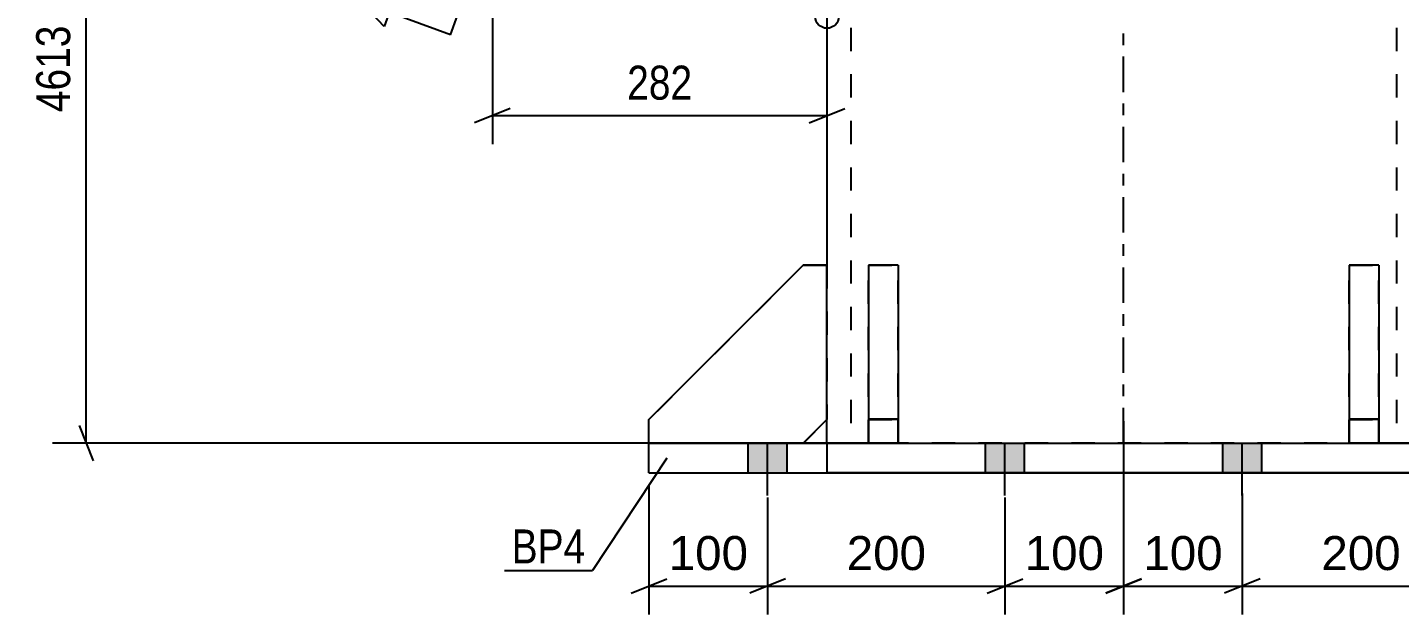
# Model space of a CAD drawing. Header units: millimetres. Extents: x -131 to 463, y -178 to 242.
# Drawn here: x 119.8 to 235.4, y -14.4 to 35 of the extents above; entities that cross this region are included whole.
import ezdxf

# ---------------------------------------------------------------- set-up
doc = ezdxf.new("R2010")
doc.units = ezdxf.units.MM
doc.linetypes.add('DXK_LINE_DOT2', pattern=[3.9198, 1.9599, -1.9599])
doc.linetypes.add('DXK_LINE_DOT3', pattern=[5.918699999999999, 2.979, -0.9799, 0.9799, -0.9799])
doc.styles.add('Arial', font='ARIAL.TTF', dxfattribs={"height": 0.2})
doc.styles.add('Arial Narrow', font='ARIALN.TTF', dxfattribs={"height": 0.2})

# ---------------------------------------------------------------- blocks, each defined once
blk = doc.blocks.new('Part-284876763-2692 - 2554')
at = {"color": 2, "linetype": 'Continuous'}
for p, q in [((185.1658816164739, 15.00855731970223), (172.1658816164739, 2.008557539854519)), ((185.1658816164739, 15.00809723281709), (185.1658816164739, 15.00855731970223)), ((187.1658816164739, 15.00855731970223), (185.1658816164739, 15.00855731970223)), ((187.1658816164739, 15.00809723281709), (187.1658816164739, 15.00855731970223)), ((187.1658816164739, 2.008557539854519), (187.1658816164739, 15.00855731970223)), ((172.1658816164739, 2.008557539854519), (172.1658816164739, 2.008097452969378)), ((172.1658816164739, 0.008557573724101531), (172.1658816164739, 2.008557539854519)), ((185.1689188273515, 0.01159478455030901), (187.1658816164739, 2.008557539854519)), ((187.1658816164739, 2.008557539854519), (187.1658816164739, 2.008097452969378))]:
    blk.add_line(p, q, dxfattribs=at)
at = {"color": 7, "linetype": 'DXK_LINE_DOT2'}
for p, q in [((172.1658816164739, 2.008097452969378), (185.1658816164739, 15.00809723281709)), ((185.1658816164739, 15.00809723281709), (187.1658816164739, 15.00809723281709)), ((187.1658816164739, 2.008097452969378), (185.1658816164739, 0.008097486838960322)), ((185.1658816164739, 0.008557573724101531), (172.1658816164739, 0.008557573724101531)), ((172.1658816164739, 0.008557573724101531), (172.1658816164739, 0.008097486838960322)), ((185.1658816164739, 0.008097486838960322), (172.1658816164739, 0.008097486838960322)), ((185.1658816164739, 0.008557573724101531), (185.1689188273515, 0.01159478455030901)), ((185.1658816164739, 0.008097486838960322), (185.1658816164739, 0.008557573724101531))]:
    blk.add_line(p, q, dxfattribs=at)
blk = doc.blocks.new('Part-284876763-2722 - 2554')
at = {"color": 2, "linetype": 'Continuous'}
for p, q in [((190.6658816164739, 15.00956960131098), (190.6658816164739, 15.00920153180287)), ((193.1658816164739, 15.00956960131098), (190.6658816164739, 15.00956960131098)), ((190.6658816164739, 15.00956960131098), (190.6658816164739, 0.0119623071355818)), ((193.1658816164739, 15.00920153180287), (193.1658816164739, 15.00956960131098)), ((193.1658816164739, 15.00956960131098), (193.1658816164739, 0.0119623071355818)), ((193.1658816164739, 2.011962273265999), (190.6658816164739, 2.011962273265999)), ((190.6658816164739, 0.0119623071355818), (193.1658816164739, 0.0119623071355818))]:
    blk.add_line(p, q, dxfattribs=at)
at = {"color": 7, "linetype": 'DXK_LINE_DOT2'}
for p, q in [((190.6658816164739, 15.00920153180287), (193.1658816164739, 15.00920153180287)), ((190.6658816164739, 2.011962273265999), (190.6658816164739, 0.00956985533284751)), ((190.6658816164739, 2.009201751955152), (193.1658816164739, 2.009201751955152)), ((193.1658816164739, 2.011962273265999), (193.1658816164739, 0.00956985533284751)), ((190.6658816164739, 0.00956985533284751), (190.6658816164739, 0.0119623071355818)), ((193.1658816164739, 0.00956985533284751), (190.6658816164739, 0.00956985533284751)), ((193.1658816164739, 0.00956985533284751), (193.1658816164739, 0.0119623071355818))]:
    blk.add_line(p, q, dxfattribs=at)
blk = doc.blocks.new('Bolt-284876763-2620 - 2554')
at = {"linetype": 'Continuous'}
for points in [[(180.5158816164739, -2.493559151680165), (183.8158816164739, -2.493559151680165), (183.8158816164739, 0.006440805982856545), (180.5158816164739, 0.006440805982856545)], [(180.5158816164739, -2.497239846761295), (183.8158816164739, -2.497239846761295), (183.8158816164739, 0.002760110901726875), (180.5158816164739, 0.002760110901726875)], [(200.5158816164739, -2.489878456599036), (203.8158816164739, -2.489878456599036), (203.8158816164739, 0.01012150106398622), (200.5158816164739, 0.01012150106398622)], [(220.5158816164739, -2.489878456599036), (223.8158816164739, -2.489878456599036), (223.8158816164739, 0.01012150106398622), (220.5158816164739, 0.01012150106398622)], [(240.5158816164739, -2.493559151680165), (243.8158816164739, -2.493559151680165), (243.8158816164739, 0.006440805982856545), (240.5158816164739, 0.006440805982856545)], [(240.5158816164739, -2.497239846761295), (243.8158816164739, -2.497239846761295), (243.8158816164739, 0.002760110901726875), (240.5158816164739, 0.002760110901726875)], [(200.5158816164739, -2.500920541842425), (203.8158816164739, -2.500920541842425), (203.8158816164739, -0.000920584179402795), (200.5158816164739, -0.000920584179402795)], [(220.5158816164739, -2.500920541842425), (223.8158816164739, -2.500920541842425), (223.8158816164739, -0.000920584179402795), (220.5158816164739, -0.000920584179402795)]]:
    blk.add_hatch(color=1, dxfattribs=at).paths.add_polyline_path(points)
at = {"color": 1, "linetype": 'Continuous'}
for p, q in [((180.5158816164739, -2.493559151680165), (180.5158816164739, 0.006440805982856545)), ((180.5158816164739, -2.497239846761295), (180.5158816164739, 0.002760110901726875)), ((182.1658816164739, -4.393559119505309), (182.1658816164739, 0.006440805983351261)), ((182.1658816164739, -4.397239814586438), (182.1658816164739, 0.00276011090222159)), ((183.8158816164739, -2.493559151680165), (183.8158816164739, 0.006440805982856545)), ((183.8158816164739, -2.497239846761295), (183.8158816164739, 0.002760110901726875)), ((200.5158816164739, -2.489878456599036), (200.5158816164739, 0.01012150106398622)), ((202.1658816164739, -4.389878424424179), (202.1658816164739, 0.01012150106448093)), ((203.8158816164739, -2.489878456599036), (203.8158816164739, 0.01012150106398622)), ((220.5158816164739, -2.489878456599036), (220.5158816164739, 0.01012150106398622)), ((222.1658816164739, -4.389878424424179), (222.1658816164739, 0.01012150106448093)), ((223.8158816164739, -2.489878456599036), (223.8158816164739, 0.01012150106398622)), ((240.5158816164739, -2.493559151680165), (240.5158816164739, 0.006440805982856545)), ((240.5158816164739, -2.497239846761295), (240.5158816164739, 0.002760110901726875)), ((242.1658816164739, -4.393559119505309), (242.1658816164739, 0.006440805983351261)), ((242.1658816164739, -4.397239814586438), (242.1658816164739, 0.00276011090222159)), ((243.8158816164739, -2.493559151680165), (243.8158816164739, 0.006440805982856545)), ((243.8158816164739, -2.497239846761295), (243.8158816164739, 0.002760110901726875)), ((200.5158816164739, -2.500920541842425), (200.5158816164739, -0.000920584179402795)), ((202.1658816164739, -4.400920509667568), (202.1658816164739, -0.0009205841789080797)), ((203.8158816164739, -2.500920541842425), (203.8158816164739, -0.000920584179402795)), ((220.5158816164739, -2.500920541842425), (220.5158816164739, -0.000920584179402795)), ((222.1658816164739, -4.400920509667568), (222.1658816164739, -0.0009205841789080797)), ((223.8158816164739, -2.500920541842425), (223.8158816164739, -0.000920584179402795))]:
    blk.add_line(p, q, dxfattribs=at)
blk = doc.blocks.new('Part-284876763-2645 - 2554')
at = {"color": 7, "linetype": 'DXK_LINE_DOT2'}
for p, q in [((190.6658816164739, -0.002760654111989426), (190.6658816164739, 14.99999961317699)), ((193.1658816164739, 14.99999961317699), (190.6658816164739, 14.99999961317699)), ((190.6658816164739, 14.99963154366888), (193.1658816164739, 14.99963154366888)), ((193.1658816164739, -0.002760654111989426), (193.1658816164739, 14.99999961317699)), ((190.6658816164739, 1.999999833329275), (193.1658816164739, 1.999999833329275)), ((193.1658816164739, 1.997239312018428), (190.6658816164739, 1.997239312018428)), ((190.6658816164739, -0.0003682023092551404), (190.6658816164739, -0.002760654111989426)), ((190.6658816164739, -0.0003682023092551404), (193.1658816164739, -0.0003682023092551404)), ((190.6658816164739, -0.002760654111989426), (193.1658816164739, -0.002760654111989426)), ((193.1658816164739, -0.0003682023092551404), (193.1658816164739, -0.002760654111989426))]:
    blk.add_line(p, q, dxfattribs=at)
blk = doc.blocks.new('Part-284876763-2650 - 2554')
at = {"color": 2, "linetype": 'Continuous'}
for p, q in [((172.1658816164739, 0.009201695374576957), (187.1633900758477, 0.01196184860455105)), ((172.1658816164739, -2.490798262288445), (172.1658816164739, 0.009201695374576957)), ((187.1633900758477, 0.01196184860455105), (187.1633900758477, -2.488038109058471)), ((187.1633900758477, 0.01196184860455105), (237.1683731571016, 0.01196184860455105)), ((237.1683731571016, -2.488038109058471), (237.1683731571016, 0.01196184860455105)), ((237.1683731571016, 0.01196184860455105), (252.1658816164739, 0.009201695374576957)), ((252.1658816164739, -2.490798262288445), (252.1658816164739, 0.009201695374576957)), ((172.1658816164739, -2.490798262288445), (187.1633900758477, -2.488038109058471)), ((172.1658816164739, -2.490798262288445), (172.1658816164739, -2.5)), ((172.1658816164739, -2.5), (172.1658816164739, -2.490798262288445)), ((172.1658816164739, -2.5), (187.1673900209194, -2.502760889382989)), ((187.1633900758477, -2.488038109058471), (237.1683731571016, -2.488038109058471)), ((237.1643732120284, -2.502760889382989), (187.1673900209194, -2.502760889382989)), ((237.1643732120284, -2.502760889382989), (252.1658816164739, -2.5)), ((252.1658816164739, -2.490798262288445), (237.1683731571016, -2.488038109058471)), ((252.1658816164739, -2.5), (252.1658816164739, -2.490798262288445)), ((252.1658816164739, -2.5), (252.1658816164739, -2.490798262288445))]:
    blk.add_line(p, q, dxfattribs=at)
at = {"color": 7, "linetype": 'DXK_LINE_DOT2'}
for p, q in [((172.1658816164739, -4.233697836752981e-08), (172.1658816164739, 0.009201695374576957)), ((187.1633900758477, -0.002760195566936664), (172.1658816164739, -4.233697836752981e-08)), ((237.1643732120284, -0.00276093171996763), (187.1633900758477, -0.002760195566936664)), ((187.1673900209194, -2.502760889382989), (187.1673900209194, -0.00276093171996763)), ((237.1643732120284, -0.00276093171996763), (237.1683731571016, -0.002760195566936394)), ((237.1643732120284, -0.00276093171996763), (237.1643732120284, -2.502760889382989)), ((237.1683731571016, -0.002760195566936394), (252.1658816164739, -4.233697836752981e-08))]:
    blk.add_line(p, q, dxfattribs=at)
blk = doc.blocks.new('Part-284876763-2719 - 2554')
at = {"color": 7, "linetype": 'DXK_LINE_DOT2'}
for p, q in [((185.1658816164739, 15.00110391216294), (172.1658816164739, 2.001104132315231)), ((172.1658816164739, 2.00064404543009), (185.1658816164739, 15.0006438252778)), ((185.1658816164739, 15.0006438252778), (185.1658816164739, 15.00110391216294)), ((187.1658816164739, 15.00110391216294), (185.1658816164739, 15.00110391216294)), ((185.1658816164739, 15.0006438252778), (187.1658816164739, 15.0006438252778)), ((187.1658816164739, 15.00110391216294), (187.1658816164739, 2.00064404543009)), ((172.1658816164739, 0.0006440792996727385), (172.1658816164739, 2.001104132315231)), ((187.1658816164739, 2.00064404543009), (185.1658816164739, 0.0006440792996727385)), ((172.1658816164739, 0.001104166184813947), (185.1658816164739, 0.001104166184813947)), ((185.1658816164739, 0.0006440792996727385), (172.1658816164739, 0.0006440792996727385)), ((185.1658816164739, 0.001104166184813947), (185.1763736070006, 0.01159615653380765)), ((185.1658816164739, 0.0006440792996727385), (185.1658816164739, 0.001104166184813947))]:
    blk.add_line(p, q, dxfattribs=at)
at = {"color": 2, "linetype": 'Continuous'}
blk.add_line((185.1763736070006, 0.01159615653380765), (187.1658816164739, 2.001104132315231), dxfattribs=at)
blk = doc.blocks.new('Part-284876763-2655 - 2554')
at = {"color": 2, "linetype": 'Continuous'}
for p, q in [((187.1658816164739, 35.00855731970223), (187.1658816164739, 15.00855731970223)), ((187.1658816164739, 0.01196184860455105), (187.1658816164739, 2.008557539854519))]:
    blk.add_line(p, q, dxfattribs=at)
at = {"color": 7, "linetype": 'DXK_LINE_DOT2'}
for p, q in [((189.1658816164739, 35.00855731970223), (189.1658816164739, 0.008465188277477864)), ((235.1658816164739, 35.00855731970223), (235.1658816164739, 0.008465188277477864)), ((187.1658816164739, 15.00855731970223), (187.1658816164739, 2.008557539854519)), ((187.1658816164739, 0.008465188277477864), (187.1658816164739, 0.01196184860455105)), ((187.1658816164739, 0.0007357286071055565), (187.1658816164739, 0.01196184860455105)), ((187.4703634864288, 0.008746896482989541), (187.1658816164739, 0.008465188277477864)), ((187.1658816164739, 0.0007357286071055565), (187.1658816164739, 0.008465188277477864)), ((187.1658816164739, 0.0007357286071055565), (187.4703634864288, 0.0004540204017757787)), ((188.3374544917272, 0.008985717167706752), (187.4703634864288, 0.008746896482989541)), ((187.4703634864288, 0.0004540204017757787), (188.3374544917272, 0.0002151997168766684)), ((189.635147887013, 0.00914529204765131), (188.3374544917272, 0.008985717167706752)), ((188.3374544917272, 0.0002151997168766684), (189.635147887013, 5.562483693211107e-05)), ((189.1658816164739, 0.0007357286071055565), (189.1658816164739, 0.01196184860455105)), ((189.1658816164739, 0.008465188277477864), (189.3181225514506, 0.008606042380233703)), ((189.1658816164739, 0.0007357286071055565), (189.1658816164739, 0.008465188277477864)), ((189.3181225514506, 0.0005948745043497187), (189.1658816164739, 0.0007357286071055565)), ((189.3181225514506, 0.008606042380233703), (189.7516680541013, 0.008725452722683259)), ((189.7516680541013, 0.0004754641619001635), (189.3181225514506, 0.0005948745043497187)), ((191.1658816164739, 0.009201327293703798), (189.635147887013, 0.00914529204765131)), ((189.635147887013, 5.562483693211107e-05), (191.1658816164739, -4.104091203775001e-07)), ((189.7516680541013, 0.008725452722683259), (190.4005147517442, 0.008805240162655537)), ((190.4005147517442, 0.0003956767221097827), (189.7516680541013, 0.0004754641619001635)), ((190.4005147517442, 0.008805240162655537), (191.1658816164739, 0.00883325778559083)), ((191.1658816164739, 0.0003676590989925895), (190.4005147517442, 0.0003956767221097827)), ((191.1658816164739, 0.009201327293703798), (233.1658816164739, 0.009201327293703798)), ((191.1658816164739, 0.00883325778559083), (233.1658816164739, 0.00883325778559083)), ((191.1658816164739, 0.0003676590989925895), (233.1658816164739, 0.0003676590989925895)), ((234.6966153459348, 0.00914529204765131), (233.1658816164739, 0.009201327293703798)), ((233.1658816164739, 0.00883325778559083), (233.9312484812037, 0.008805240162655537)), ((233.9312484812037, 0.0003956767221097827), (233.1658816164739, 0.0003676590989925895)), ((233.1658816164739, -4.104091203775001e-07), (234.6966153459348, 5.562483693211107e-05)), ((233.9312484812037, 0.008805240162655537), (234.5800951788465, 0.008725452722683259)), ((234.5800951788465, 0.0004754641619001635), (233.9312484812037, 0.0003956767221097827)), ((234.5800951788465, 0.008725452722683259), (235.0136406814972, 0.008606042380233703)), ((235.0136406814972, 0.0005948745043497187), (234.5800951788465, 0.0004754641619001635)), ((235.9943087412206, 0.008985717167706752), (234.6966153459348, 0.00914529204765131)), ((234.6966153459348, 5.562483693211107e-05), (235.9943087412206, 0.0002151997168766684)), ((235.0136406814972, 0.008606042380233703), (235.1658816164739, 0.008465188277477864)), ((235.1658816164739, 0.0007357286071055565), (235.0136406814972, 0.0005948745043497187)), ((235.1658816164739, 0.0007357286071055565), (235.1658816164739, 0.01196184860455105)), ((235.1658816164739, 0.0007357286071055565), (235.1658816164739, 0.008465188277477864)), ((191.1658816164739, -4.104091203775001e-07), (233.1658816164739, -4.104091203775001e-07))]:
    blk.add_line(p, q, dxfattribs=at)
at = {"color": 7, "linetype": 'DXK_LINE_DOT3'}
blk.add_line((212.1658816164739, 0.00460045844229171), (212.1658816164739, 35.00855731970223), dxfattribs=at)
at = {"color": 2, "linetype": 'Continuous'}
blk.add_circle((187.1658816164739, 35.97117503556806), 1, dxfattribs=at)
blk = doc.blocks.new('Part-284876763-2708 - 2554')
at = {"color": 2, "linetype": 'Continuous'}
for p, q in [((231.1658816164739, 15.00956960131098), (231.1658816164739, 15.00920153180287)), ((233.6658816164739, 15.00956960131098), (231.1658816164739, 15.00956960131098)), ((231.1658816164739, 15.00956960131098), (231.1658816164739, 0.0119623071355818)), ((233.6658816164739, 15.00920153180287), (233.6658816164739, 15.00956960131098)), ((233.6658816164739, 15.00956960131098), (233.6658816164739, 0.0119623071355818)), ((233.6658816164739, 2.011962273265999), (231.1658816164739, 2.011962273265999)), ((231.1658816164739, 0.0119623071355818), (233.6658816164739, 0.0119623071355818))]:
    blk.add_line(p, q, dxfattribs=at)
at = {"color": 7, "linetype": 'DXK_LINE_DOT2'}
for p, q in [((231.1658816164739, 15.00920153180287), (233.6658816164739, 15.00920153180287)), ((231.1658816164739, 2.011962273265999), (231.1658816164739, 0.00956985533284751)), ((231.1658816164739, 2.009201751955152), (233.6658816164739, 2.009201751955152)), ((233.6658816164739, 2.011962273265999), (233.6658816164739, 0.00956985533284751)), ((231.1658816164739, 0.00956985533284751), (231.1658816164739, 0.0119623071355818)), ((233.6658816164739, 0.00956985533284751), (231.1658816164739, 0.00956985533284751)), ((233.6658816164739, 0.00956985533284751), (233.6658816164739, 0.0119623071355818))]:
    blk.add_line(p, q, dxfattribs=at)
blk = doc.blocks.new('Part-284876763-2720 - 2554')
at = {"color": 7, "linetype": 'DXK_LINE_DOT2'}
for p, q in [((231.1658816164739, -0.002760654111989426), (231.1658816164739, 14.99999961317699)), ((233.6658816164739, 14.99999961317699), (231.1658816164739, 14.99999961317699)), ((231.1658816164739, 14.99963154366888), (233.6658816164739, 14.99963154366888)), ((233.6658816164739, -0.002760654111989426), (233.6658816164739, 14.99999961317699)), ((231.1658816164739, 1.999999833329275), (233.6658816164739, 1.999999833329275)), ((233.6658816164739, 1.997239312018428), (231.1658816164739, 1.997239312018428)), ((231.1658816164739, -0.0003682023092551404), (231.1658816164739, -0.002760654111989426)), ((231.1658816164739, -0.0003682023092551404), (233.6658816164739, -0.0003682023092551404)), ((231.1658816164739, -0.002760654111989426), (233.6658816164739, -0.002760654111989426)), ((233.6658816164739, -0.0003682023092551404), (233.6658816164739, -0.002760654111989426))]:
    blk.add_line(p, q, dxfattribs=at)
blk = doc.blocks.new('StraightDimension-284876763-2756 - 2554')
at = {"color": 7, "linetype": 'Continuous'}
for p, q in [((158.9752713631744, 72.37294430359617), (158.9752713631744, 25.20561599893273)), ((187.1658816154618, 62.11240168090427), (187.1658816154618, 25.20561599893273)), ((160.475271422779, 28.20561602277456), (157.4752713035697, 27.00561597509085)), ((185.6658815558572, 27.00561597509085), (188.6658816750665, 28.20561602277456)), ((158.9752713631744, 27.60561599893271), (187.1658816154618, 27.60561599893271))]:
    blk.add_line(p, q, dxfattribs=at)
at = {"color": 0}
blk.add_wipeout([(176.41276398931814, 28.35561599893271), (176.41276398931814, 32.55561599893272), (169.7283889893181, 32.55561599893272), (169.7283889893181, 28.35561599893271)], dxfattribs=at)
at = {"color": 3, "style": 'Arial Narrow'}
blk.add_text('282', height=2.86328125, dxfattribs=at).set_placement((170.3283889893181, 28.95561599893273))
blk = doc.blocks.new('StraightDimension-284876763-2802 - 2554')
at = {"color": 7, "linetype": 'Continuous'}
for p, q in [((125.3387175850522, 61.61240162129963), (124.1387175373685, 64.61240174050891)), ((186.1658816154618, 63.11240168090427), (121.8887175612104, 63.11240168090427)), ((124.7387175612104, 0.0008741227422319753), (124.7387175612104, 63.11240168090427)), ((124.1387175373685, 1.500874182346877), (125.3387175850522, -1.499125936862413)), ((186.1658816164739, 0.0008741227422319753), (121.8887175612104, 0.0008741227422319753))]:
    blk.add_line(p, q, dxfattribs=at)
at = {"color": 0}
blk.add_wipeout([(123.98868849697098, 35.81289010569293), (119.7886884969993, 35.8128746782315), (119.78871976515777, 27.300374678288925), (123.98871976512942, 27.300390105750346)], dxfattribs=at)
at = {"color": 3, "style": 'Arial Narrow'}
blk.add_text('4613', height=2.86328125, rotation=90.0002104591497, dxfattribs=at).set_placement((123.3887175612104, 27.90038790182325))
blk = doc.blocks.new('StraightDimension-284876763-2843 - 2554')
at = {"color": 7, "linetype": 'Continuous'}
for p, q in [((242.1659116164739, -2.245399520389213), (242.1659116164739, -14.44161037581802)), ((222.1658816164725, -4.241610375805465), (222.1658816164725, -14.44161037581802)), ((223.6658816760771, -11.44161035197615), (220.6658815568678, -12.64161039965987)), ((240.6659115568692, -12.64161039965987), (243.6659116760785, -11.44161035197615)), ((222.1658816164725, -12.04161037581801), (242.1659116164739, -12.04161037581801))]:
    blk.add_line(p, q, dxfattribs=at)
at = {"color": 0}
blk.add_wipeout([(236.10134583522319, -11.291610375818008), (236.10134583522319, -7.091610375818021), (228.2304473977232, -7.091610375818021), (228.2304473977232, -11.291610375818008)], dxfattribs=at)
at = {"color": 3, "style": 'Arial'}
blk.add_text('200', height=2.865234375, dxfattribs=at).set_placement((228.8304473977232, -10.69161037581802))
blk = doc.blocks.new('StraightDimension-284876763-2847 - 2554')
at = {"color": 7, "linetype": 'Continuous'}
for p, q in [((212.1658816164739, 1.862250469244344), (212.1658816164739, -14.44161037581802)), ((222.1658816164725, -4.241610375805465), (222.1658816164725, -14.44161037581802)), ((210.6658815568693, -12.64161039965987), (213.6658816760786, -11.44161035197615)), ((223.6658816760771, -11.44161035197615), (220.6658815568678, -12.64161039965987)), ((212.1658816164739, -12.04161037581801), (222.1658816164725, -12.04161037581801))]:
    blk.add_line(p, q, dxfattribs=at)
at = {"color": 0}
blk.add_wipeout([(221.10133083522317, -11.291610375818008), (221.10133083522317, -7.091610375818021), (213.2304323977232, -7.091610375818021), (213.2304323977232, -11.291610375818008)], dxfattribs=at)
at = {"color": 3, "style": 'Arial'}
blk.add_text('100', height=2.865234375, dxfattribs=at).set_placement((213.8304323977232, -10.69161037581802))
blk = doc.blocks.new('StraightDimension-284876763-2851 - 2554')
at = {"color": 7, "linetype": 'Continuous'}
for p, q in [((212.1658816164739, 1.862250469244344), (212.1658816164739, -14.44161037581802)), ((202.1658816164725, -4.573341943471235), (202.1658816164725, -14.44161037581802)), ((200.6658815568678, -12.64161039965987), (203.6658816760771, -11.44161035197615)), ((213.6658816760786, -11.44161035197615), (210.6658815568693, -12.64161039965987)), ((202.1658816164725, -12.04161037581801), (212.1658816164739, -12.04161037581801))]:
    blk.add_line(p, q, dxfattribs=at)
at = {"color": 0}
blk.add_wipeout([(211.1013308352232, -11.291610375818008), (211.1013308352232, -7.091610375818021), (203.2304323977232, -7.091610375818021), (203.2304323977232, -11.291610375818008)], dxfattribs=at)
at = {"color": 3, "style": 'Arial'}
blk.add_text('100', height=2.865234375, dxfattribs=at).set_placement((203.8304323977232, -10.69161037581802))
blk = doc.blocks.new('StraightDimension-284876763-2855 - 2554')
at = {"color": 7, "linetype": 'Continuous'}
for p, q in [((182.1658816164725, -4.573341943471235), (182.1658816164725, -14.44161037581802)), ((202.1658816164725, -4.573341943471235), (202.1658816164725, -14.44161037581802)), ((183.6658816760771, -11.44161035197615), (180.6658815568678, -12.64161039965987)), ((200.6658815568678, -12.64161039965987), (203.6658816760771, -11.44161035197615)), ((182.1658816164725, -12.04161037581801), (202.1658816164725, -12.04161037581801))]:
    blk.add_line(p, q, dxfattribs=at)
at = {"color": 0}
blk.add_wipeout([(196.10133083522246, -11.29161037581801), (196.10133083522246, -7.091610375818023), (188.23043239772238, -7.091610375818023), (188.23043239772238, -11.29161037581801)], dxfattribs=at)
at = {"color": 3, "style": 'Arial'}
blk.add_text('200', height=2.865234375, dxfattribs=at).set_placement((188.8304323977225, -10.69161037581802))
blk = doc.blocks.new('StraightDimension-284876763-2856 - 2554')
at = {"color": 7, "linetype": 'Continuous'}
for p, q in [((172.1658816164739, -3.488038109058465), (172.1658816164739, -14.44161037581802)), ((182.1658816164725, -4.573341943471235), (182.1658816164725, -14.44161037581802)), ((170.6658815568693, -12.64161039965987), (173.6658816760786, -11.44161035197615)), ((183.6658816760771, -11.44161035197615), (180.6658815568678, -12.64161039965987)), ((172.1658816164739, -12.04161037581801), (182.1658816164725, -12.04161037581801))]:
    blk.add_line(p, q, dxfattribs=at)
at = {"color": 0}
blk.add_wipeout([(181.10133083522317, -11.291610375818008), (181.10133083522317, -7.091610375818021), (173.23043239772318, -7.091610375818021), (173.23043239772318, -11.291610375818008)], dxfattribs=at)
at = {"color": 3, "style": 'Arial'}
blk.add_text('100', height=2.865234375, dxfattribs=at).set_placement((173.8304323977232, -10.69161037581802))
blk = doc.blocks.new('SectionMark-284876763-2965 - 2554')
at = {"linetype": 'Continuous'}
for points in [[(174.0577993766789, 101.6539920074352), (173.6302427142244, 100.4793876909138), (171.708590743636, 102.5091053323441)], [(150.6993387095027, 37.4768598406032), (150.2717820470482, 36.30225552408174), (147.9225734140053, 37.15736884899059)]]:
    blk.add_hatch(color=6, dxfattribs=at).paths.add_polyline_path(points)
at = {"color": 6, "linetype": 'Continuous'}
for p, q in [((171.708590743636, 102.5091053323441), (174.4853560391333, 102.8285963239567)), ((171.708590743636, 102.5091053323441), (173.6302427142244, 100.4793876909138)), ((173.6302427142244, 100.4793876909138), (174.4853560391333, 102.8285963239567)), ((147.9225734140053, 37.15736884899059), (150.6993387095027, 37.4768598406032)), ((149.8442253845938, 35.12765120756028), (147.9225734140053, 37.15736884899059)), ((150.6993387095027, 37.4768598406032), (149.8442253845938, 35.12765120756028))]:
    blk.add_line(p, q, dxfattribs=at)
at = {"color": 0, "linetype": 'Continuous'}
for points in [[(176.49079977168645, 95.18147144024265), (177.68798258807692, 98.4703547315954), (174.52114770011423, 99.62311084190888), (173.32396488372376, 96.33422755055612)], [(155.09891726754947, 36.40758555091747), (156.29610008393993, 39.69646884227023), (153.12926519597724, 40.849224952583704), (151.93208237958677, 37.560341661230936)]]:
    blk.add_wipeout(points, dxfattribs=at)
at = {"color": 6, "linetype": 'Continuous'}
for p, q in [((179.2261342796684, 99.77295124606565), (171.708590743636, 102.5091053323441)), ((179.2261342796684, 99.77295124606565), (176.4899801933899, 92.2554077100333)), ((155.4401169500377, 34.42121476271217), (158.1762710363161, 41.93875829874452)), ((155.4401169500377, 34.42121476271217), (147.9225734140053, 37.15736884899059))]:
    blk.add_line(p, q, dxfattribs=at)
at = {"color": 3, "linetype": 'Continuous', "style": 'Arial'}
for p in [(173.3239648837238, 96.33422755055614), (151.9320823795868, 37.56034166123095)]:
    blk.add_text('D', height=3.3427734375, rotation=-20.00195662801704, dxfattribs=at).set_placement(p)
blk = doc.blocks.new('Mark-284876763-2646 - 2554')
at = {"color": 30, "linetype": 'Continuous'}
for p in [(173.6632804554801, -1.261159427493112), (159.9941833897981, -10.73483851297252)]:
    blk.add_line(p, (167.4051208897981, -10.73483851297252), dxfattribs=at)
at = {"color": 0}
blk.add_wipeout([(166.80512088979808, -10.13483851297252), (166.80512088979808, -7.134838512972519), (160.59418338979808, -7.134838512972519), (160.59418338979808, -10.13483851297252)], dxfattribs=at)
blk.add_wipeout([(166.80512088979808, -10.13483851297252), (166.80512088979808, -7.134838512972519), (160.59418338979808, -7.134838512972519), (160.59418338979808, -10.13483851297252)], dxfattribs=at)
at = {"color": 3, "style": 'Arial Narrow'}
blk.add_text('BP4', height=2.86328125, dxfattribs=at).set_placement((160.5941833897981, -10.13483851297252))

msp = doc.modelspace()

# ---------------------------------------------------------------- block references
for name in ['Part-284876763-2655 - 2554', 'Part-284876763-2692 - 2554', 'Part-284876763-2719 - 2554', 'Part-284876763-2722 - 2554', 'Part-284876763-2645 - 2554', 'Part-284876763-2708 - 2554', 'Part-284876763-2720 - 2554', 'Part-284876763-2650 - 2554', 'Bolt-284876763-2620 - 2554']:
    msp.add_blockref(name, (0, 0))

# ---------------------------------------------------------------- next in the draw order: block references
for name in ['StraightDimension-284876763-2756 - 2554', 'StraightDimension-284876763-2843 - 2554']:
    msp.add_blockref(name, (0, 0))

# ---------------------------------------------------------------- next in the draw order: block references
for name in ['StraightDimension-284876763-2802 - 2554', 'StraightDimension-284876763-2847 - 2554']:
    msp.add_blockref(name, (0, 0))

# ---------------------------------------------------------------- next in the draw order: block references
for name in ['SectionMark-284876763-2965 - 2554', 'StraightDimension-284876763-2851 - 2554']:
    msp.add_blockref(name, (0, 0))

# ---------------------------------------------------------------- next in the draw order: block references
msp.add_blockref('StraightDimension-284876763-2855 - 2554', (0, 0))

# ---------------------------------------------------------------- next in the draw order: block references
msp.add_blockref('StraightDimension-284876763-2856 - 2554', (0, 0))

# ---------------------------------------------------------------- next in the draw order: block references
msp.add_blockref('Mark-284876763-2646 - 2554', (0, 0))

doc.saveas('drawing.dxf')
